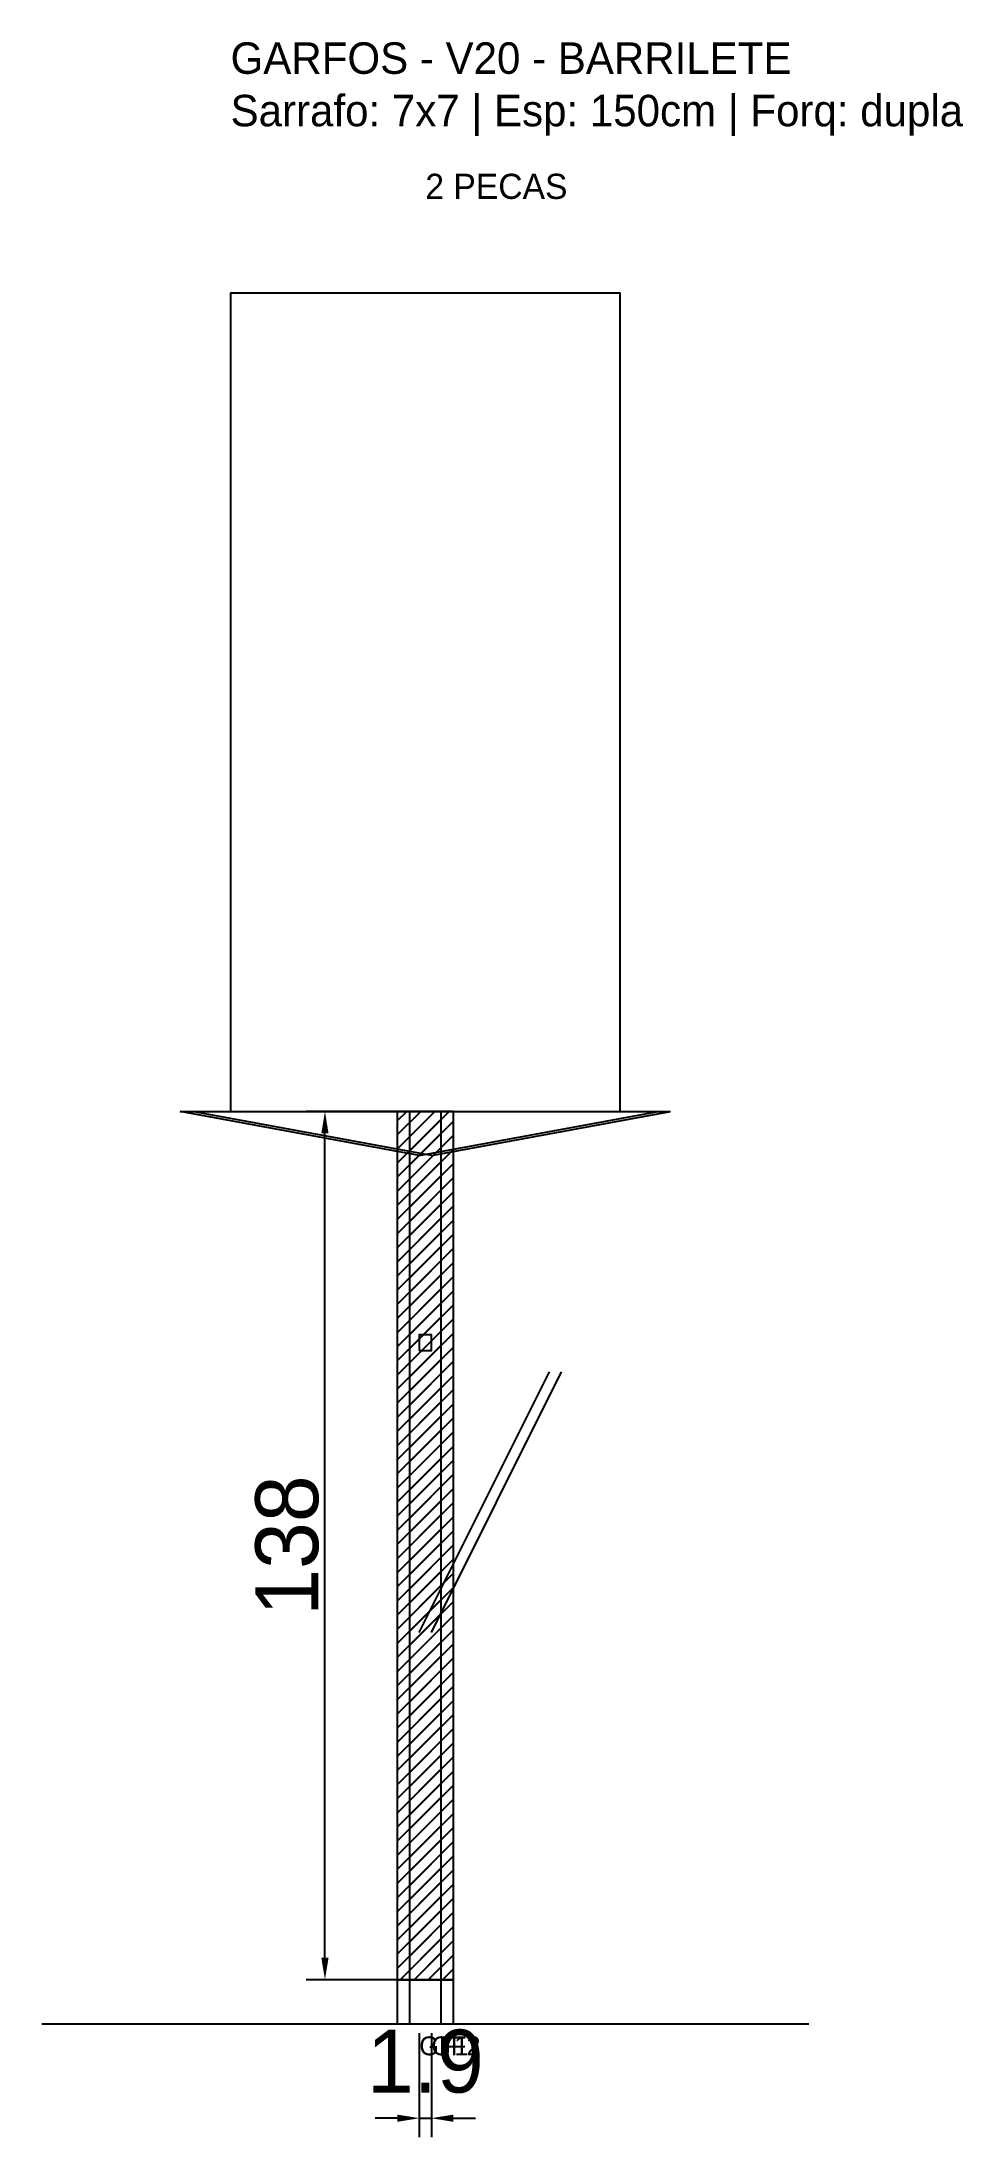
# Model space of a CAD drawing. Header units: metres. Extents: x -30 to 116, y -25 to 308.
import ezdxf

# ---------------------------------------------------------------- set-up
doc = ezdxf.new("R2010")
doc.units = ezdxf.units.M
for name, color, linetype in [('BARRA_ANCORAGEM', 1, 'Continuous'), ('COTA', 241, 'Continuous'), ('GARFOS OK', 3, 'Continuous'), ('NOME DA VIGA', 6, 'Continuous'), ('SARR_7x7', 40, 'Continuous'), ('TIRAS REESCORAMENTO', 252, 'Continuous'), ('VIGAS', 3, 'Continuous')]:
    doc.layers.add(name, color=color, linetype=linetype)
doc.dimstyles.new('EZ DXF', dxfattribs={"dimtxt": 10, "dimasz": 3.5, "dimexe": 3, "dimexo": 1.5, "dimgap": 1, "dimtad": 1, "dimdec": 1, "dimdsep": 46, "dimcen": 2.5, "dimazin": 3, "dimtfac": 1, "dimtmove": 0, "dimatfit": 3})

msp = doc.modelspace()

# ---------------------------------------------------------------- hatches: boundary and pattern name
at = {"layer": 'COTA'}
h = msp.add_hatch(dxfattribs=at)
h.set_pattern_fill('ANSI31', scale=0.5)
h.paths.add_polyline_path([(26.5, 0), (33.5, 0), (33.5, 138), (26.5, 138)])
h = msp.add_hatch(dxfattribs=at)
h.set_pattern_fill('ANSI31', scale=0.5)
h.paths.add_polyline_path([(28.42, 0), (35.42, 0), (35.42, 138), (28.42, 138)])

# ---------------------------------------------------------------- linework, layer by layer
at = {"layer": 'BARRA_ANCORAGEM'}
for p, q in [((30, 55.2), (50.7, 96.6)), ((31.92, 55.2), (52.62, 96.6))]:
    msp.add_line(p, q, dxfattribs=at)
at = {"layer": 'GARFOS OK'}
for p, q in [((30, 131), (-8, 138)), ((-8, 138), (68, 138)), ((31.92, 131), (-6.08, 138)), ((-6.08, 138), (69.92, 138)), ((30, 131), (68, 138)), ((31.92, 131), (69.92, 138))]:
    msp.add_line(p, q, dxfattribs=at)
at = {"layer": 'GARFOS OK', "linetype": 'CONTINUOUS'}
msp.add_line((-30, -7), (91.92, -7), dxfattribs=at)
at = {"layer": 'GARFOS OK'}
for points in [[(26.5, 0), (33.5, 0), (33.5, 138), (26.5, 138), (26.5, 0)], [(28.42, 0), (35.42, 0), (35.42, 138), (28.42, 138), (28.42, 0)]]:
    msp.add_lwpolyline(points, dxfattribs=at)
at = {"layer": 'SARR_7x7'}
for points in [[(26.5, -7), (33.5, -7), (33.5, 0), (26.5, 0), (26.5, -7)], [(28.42, -7), (35.42, -7), (35.42, 0), (28.42, 0), (28.42, -7)]]:
    msp.add_lwpolyline(points, dxfattribs=at)
at = {"layer": 'TIRAS REESCORAMENTO'}
msp.add_lwpolyline([(30, 100), (31.92, 100), (31.92, 102.5), (30, 102.5), (30, 100)], dxfattribs=at)
at = {"layer": 'VIGAS'}
msp.add_lwpolyline([(0, 138), (61.92, 138), (61.92, 268), (0, 268), (0, 138)], dxfattribs=at)

# ---------------------------------------------------------------- texts
at = {"layer": 'NOME DA VIGA'}
for s, height, p in [('2 PECAS', 4, (30.96, 283)), ('GF1', 3, (30, -12)), ('GF2', 3, (31.92, -12))]:
    msp.add_text(s, height=height, dxfattribs=at).set_placement(p)
at = {"layer": 'NOME DA VIGA', "insert": (0, 293), "char_height": 5, "attachment_point": 7}
msp.add_mtext('GARFOS - V20 - BARRILETE\\PSarrafo: 7x7 | Esp: 150cm | Forq: dupla', dxfattribs=at)

# ---------------------------------------------------------------- dimensions: what is measured, and where the dimension line sits
at = {"layer": 'COTA'}
msp.add_linear_dim(base=(15, 0), p1=(30, 0), p2=(30, 138), angle=90, dimstyle='EZ DXF', dxfattribs=at).render()
msp.add_linear_dim(base=(30, -22), p1=(30, -7), p2=(31.92, -7), dimstyle='EZ DXF', dxfattribs=at).render()

doc.saveas('drawing.dxf')
